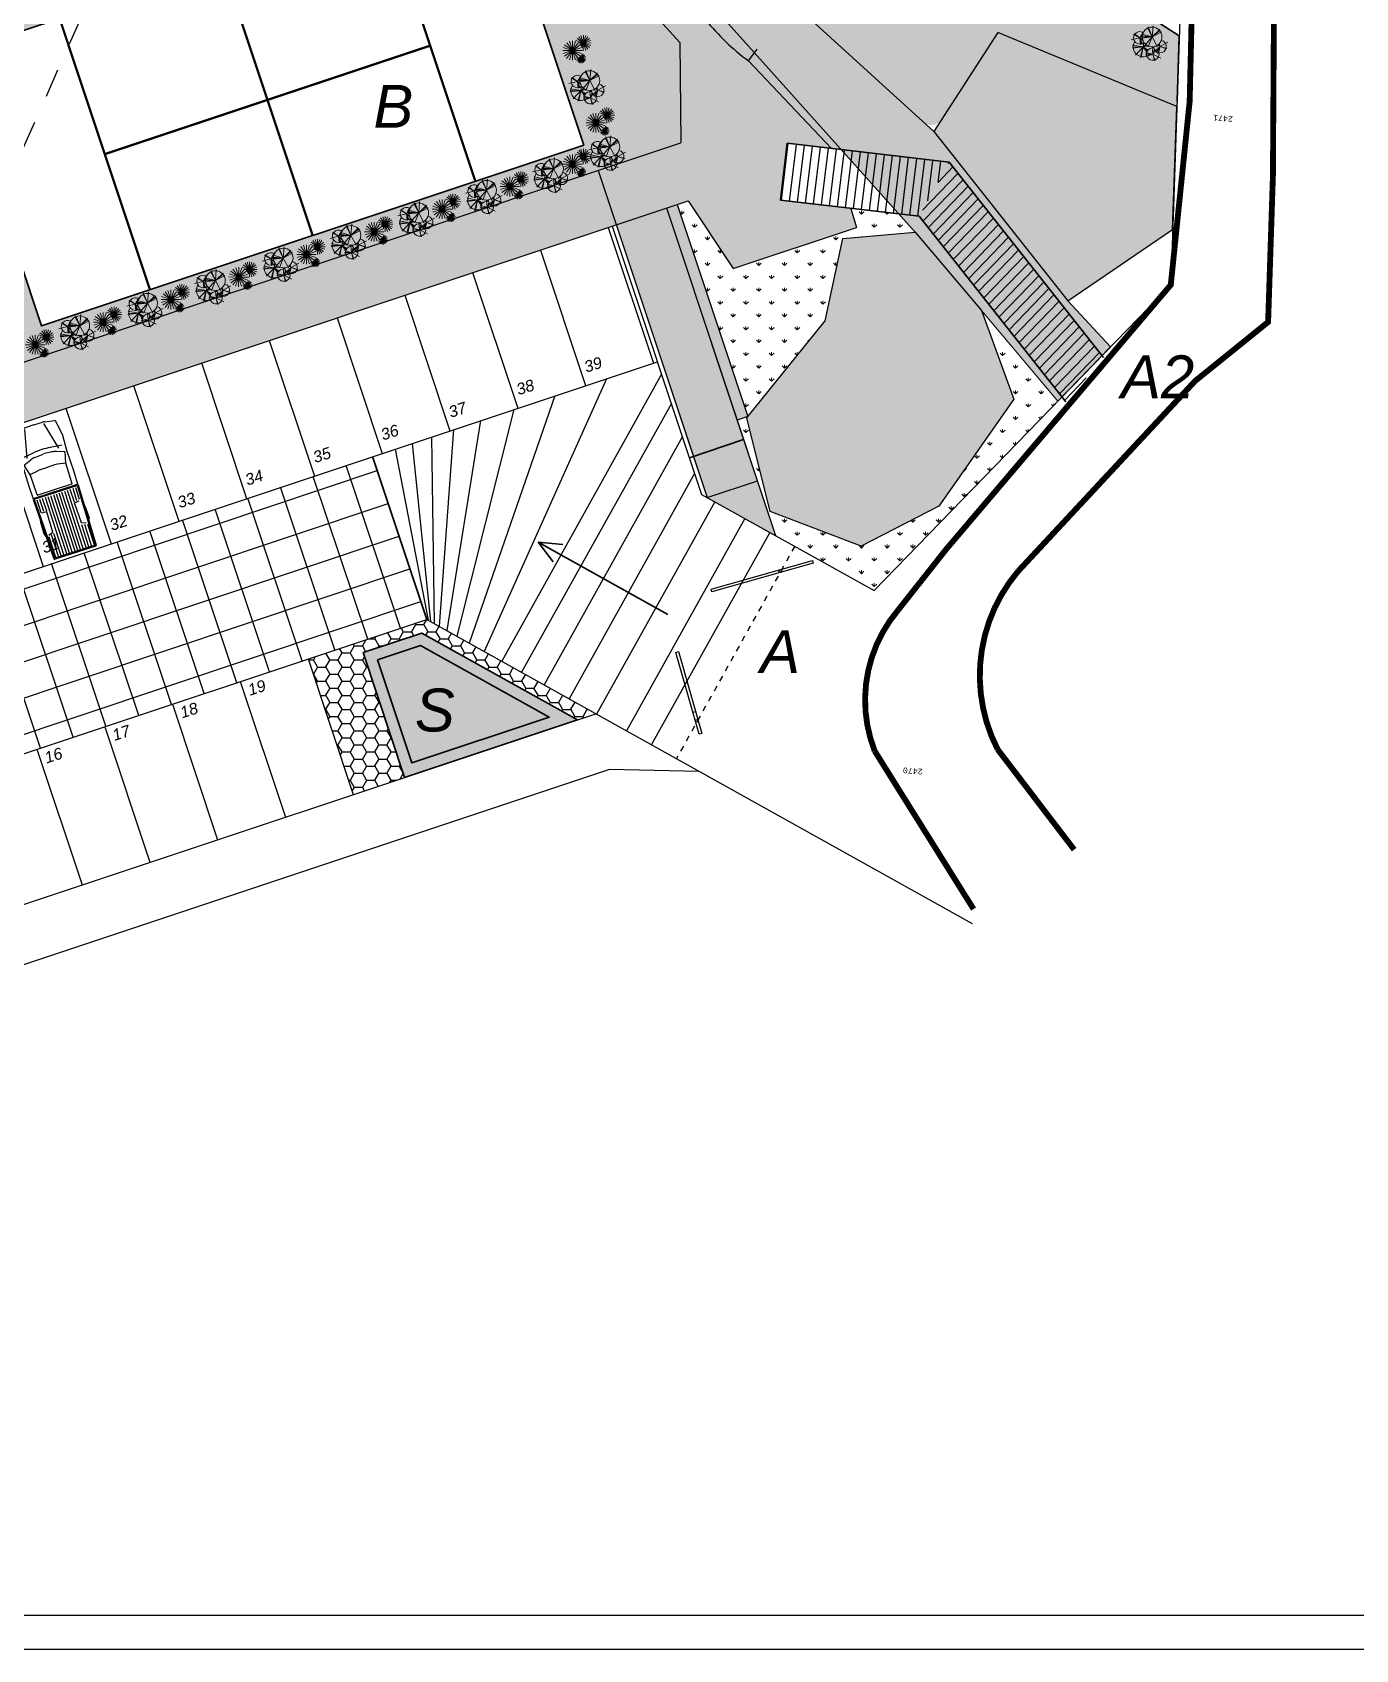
# Model space of a CAD drawing. Header units: millimetres. Extents: x 525387 to 527545, y 2235066 to 2235448.
# Drawn here: x 525605.1 to 525651.4, y 2235066.5 to 2235123.1 of the extents above; entities that cross this region are included whole.
import ezdxf
from ezdxf.enums import TextEntityAlignment as Align

# ---------------------------------------------------------------- set-up
doc = ezdxf.new("R2010")
doc.units = ezdxf.units.MM
doc.set_wipeout_variables(frame=1)
doc.linetypes.add('JIS_02_1.0', pattern=[2, 1, -1])
for name, color, linetype in [('auxiliar', 6, 'Continuous'), ('COTAS', 2, 'Continuous'), ('EJES', 1, 'Continuous'), ('muebles', 2, 'Continuous'), ('pie de plano', 7, 'Continuous'), ('PISOS', 7, 'Continuous'), ('ventanas', 3, 'Continuous')]:
    doc.layers.add(name, color=color, linetype=linetype)
doc.layers.add('jardin', color=72, linetype='Continuous', lineweight=5)
doc.layers.add('muro', color=5, linetype='Continuous', lineweight=35)
doc.styles.add('ARIAL', font='ariali.ttf')
doc.styles.add('MONOTXT4', font='monotxt4.shx')
pattern_1 = [(90, (-1981.939, -359.22754), (-0.449012806, 0.449012806), [0.1190625, -0.778963112]), (45, (-1981.939, -359.22754), (-0.44901280605, 0.44901280605), [0.1190625, -0.5159375]), (135, (-1981.939, -359.22754), (-0.44901280605, -0.44901280605), [0.1190625, -0.5159375])]
pattern_2 = [(0, (-1981.939, -359.22754), (0.428625, 0.24746675805), [0.28575, -0.5715]), (120, (-1981.939, -359.22754), (-0.428624999063, 0.247466759672), [0.28575, -0.5715]), (60, (-1981.939, -359.22754), (9.37e-10, 0.494933517722), [-0.5715, 0.28575])]
pattern_3 = [(90, (0, -148.07523), (-0.449012806, 0.449012806), [0.1190625, -0.778963112]), (45, (0, -148.07523), (-0.44901280605, 0.44901280605), [0.1190625, -0.5159375]), (135, (0, -148.07523), (-0.44901280605, -0.44901280605), [0.1190625, -0.5159375])]

# ---------------------------------------------------------------- blocks, each defined once
blk = doc.blocks.new('Arbo-p12')
at = {"color": 0, "linetype": 'ByBlock', "lineweight": 0}
for p, q in [((-0.099, 0.183), (-0.136, 0.494)), ((-0.099, 0.183), (-0.107, 0.489)), ((-0.099, 0.183), (-0.046, 0.487)), ((0.165, 0.278), (0.101, 0.528)), ((-0.099, 0.183), (-0.404, 0.271)), ((-0.099, 0.183), (-0.398, 0.239)), ((-0.307, -0.102), (-0.381, 0.085)), ((-0.307, -0.102), (-0.373, 0.116)), ((-0.099, 0.183), (-0.34, 0.405)), ((-0.307, -0.102), (-0.31, 0.107)), ((-0.307, -0.102), (-0.258, 0.101)), ((-0.099, 0.183), (-0.249, 0.072)), ((-0.099, 0.183), (-0.218, 0.058)), ((-0.099, 0.183), (-0.203, 0.049)), ((-0.099, 0.183), (-0.19, 0.039)), ((0.191, -0.081), (-0.1, 0.03)), ((-0.099, 0.183), (0.034, 0.159)), ((-0.099, 0.183), (-0.072, 0.032)), ((-0.099, 0.183), (-0.042, 0.086)), ((0.191, -0.081), (-0.066, 0.146)), ((0.165, 0.278), (-0.029, 0.259)), ((0.165, 0.278), (-0.023, 0.235)), ((0.165, 0.278), (-0.016, 0.202)), ((0.165, 0.278), (0.075, 0.181)), ((0.191, -0.081), (0.158, 0.226)), ((0.165, 0.278), (0.273, 0.459)), ((0.165, 0.278), (0.277, 0.438)), ((0.165, 0.278), (0.203, 0.206)), ((0.165, 0.278), (0.233, 0.203)), ((0.165, 0.278), (0.357, 0.157)), ((0.165, 0.278), (0.344, 0.185)), ((0.191, -0.081), (0.189, 0.218)), ((0.191, -0.081), (0.272, 0.215)), ((0.191, -0.081), (0.219, 0.213)), ((0.191, -0.081), (0.46, 0.06)), ((0.191, -0.081), (0.485, 0.038)), ((-0.307, -0.102), (-0.507, -0.167)), ((-0.307, -0.102), (-0.497, -0.149)), ((-0.307, -0.102), (-0.423, -0.333)), ((-0.307, -0.102), (-0.112, -0.081)), ((-0.307, -0.102), (-0.168, -0.147)), ((-0.307, -0.102), (-0.193, -0.162)), ((-0.307, -0.102), (-0.207, -0.173)), ((-0.087, -0.312), (-0.304, -0.244)), ((-0.087, -0.312), (-0.284, -0.268)), ((-0.087, -0.312), (-0.262, -0.198)), ((-0.087, -0.312), (-0.228, -0.157)), ((-0.087, -0.312), (-0.154, -0.495)), ((-0.087, -0.312), (-0.145, -0.514)), ((0.191, -0.081), (-0.105, -0.242)), ((-0.087, -0.312), (-0.049, -0.239)), ((-0.087, -0.312), (-0.029, -0.266)), ((-0.087, -0.312), (-0.02, -0.276)), ((-0.087, -0.312), (-0.013, -0.284)), ((-0.087, -0.312), (0.039, -0.536)), ((0.191, -0.081), (0.338, -0.353)), ((0.191, -0.081), (0.388, -0.317)), ((0.191, -0.081), (0.413, -0.303)), ((0.191, -0.081), (0.518, -0.106))]:
    blk.add_line(p, q, dxfattribs=at)
blk.add_circle((0.191, -0.081), 0.287, dxfattribs=at)
for centre, radius, start, end in [((-0.307, -0.102), 0.183, 350.2838, 282.3951), ((-0.099, 0.183), 0.287, 57.4904, 202.572), ((0.165, 0.278), 0.183, 326.1895, 222.0248), ((-0.087, -0.312), 0.183, 91.4437, 347.7435), ((-0.099, 0.183), 0.287, 265.0692, 270.8898)]:
    blk.add_arc(centre, radius, start, end, dxfattribs=at)
blk = doc.blocks.new('Arbo-p11')
at = {"color": 0, "linetype": 'ByBlock', "lineweight": 0}
for p, q in [((-0.284, -0.107), (-0.346, 0.025)), ((-0.036, 0.166), (-0.342, 0.166)), ((-0.037, 0.165), (-0.327, 0.259)), ((-0.037, 0.167), (-0.327, 0.072)), ((-0.284, -0.108), (-0.302, 0.037)), ((-0.037, 0.164), (-0.284, 0.344)), ((-0.037, 0.168), (-0.284, -0.012)), ((-0.038, 0.163), (-0.217, 0.41)), ((-0.038, 0.168), (-0.217, -0.079)), ((-0.038, 0.163), (-0.133, 0.453)), ((-0.038, 0.169), (-0.133, -0.122)), ((-0.043, 0.166), (0.263, 0.166)), ((-0.042, 0.164), (0.205, 0.344)), ((-0.042, 0.165), (0.248, 0.259)), ((-0.042, 0.168), (0.205, -0.012)), ((-0.042, 0.167), (0.248, 0.072)), ((-0.041, 0.163), (0.138, 0.41)), ((-0.041, 0.168), (0.138, -0.079)), ((-0.04, 0.163), (0.054, 0.453)), ((-0.04, 0.169), (0.054, -0.122)), ((-0.039, 0.163), (-0.039, 0.468)), ((-0.039, 0.169), (-0.039, -0.136)), ((0.195, -0.175), (0.338, 0.022)), ((0.196, -0.175), (0.271, 0.056)), ((-0.283, -0.106), (-0.428, -0.124)), ((-0.283, -0.106), (-0.426, -0.079)), ((-0.283, -0.105), (-0.415, -0.167)), ((-0.283, -0.107), (-0.411, -0.036)), ((-0.283, -0.105), (-0.39, -0.205)), ((-0.283, -0.107), (-0.383, -0.001)), ((-0.284, -0.105), (-0.354, -0.233)), ((-0.284, -0.105), (-0.312, -0.248)), ((-0.286, -0.107), (-0.221, -0.077)), ((-0.286, -0.106), (-0.197, -0.095)), ((-0.286, -0.105), (-0.158, -0.176)), ((-0.286, -0.106), (-0.142, -0.133)), ((-0.285, -0.108), (-0.267, -0.015)), ((-0.285, -0.107), (-0.25, -0.044)), ((-0.285, -0.107), (-0.237, -0.061)), ((-0.285, -0.105), (-0.223, -0.237)), ((-0.285, -0.105), (-0.185, -0.212)), ((-0.284, -0.105), (-0.266, -0.25)), ((0.199, -0.173), (-0.044, -0.173)), ((0.199, -0.172), (-0.032, -0.247)), ((0.199, -0.172), (0.002, -0.315)), ((0.199, -0.174), (0.049, -0.125)), ((0.198, -0.171), (0.055, -0.368)), ((0.199, -0.175), (0.101, -0.104)), ((0.198, -0.171), (0.122, -0.402)), ((0.198, -0.175), (0.133, -0.085)), ((0.198, -0.175), (0.161, -0.063)), ((0.194, -0.174), (0.426, -0.099)), ((0.194, -0.172), (0.426, -0.247)), ((0.194, -0.173), (0.437, -0.173)), ((0.195, -0.175), (0.391, -0.032)), ((0.195, -0.171), (0.338, -0.368)), ((0.195, -0.172), (0.391, -0.315)), ((0.196, -0.171), (0.271, -0.402)), ((0.197, -0.176), (0.197, -0.026)), ((0.197, -0.171), (0.197, -0.414))]:
    blk.add_line(p, q, dxfattribs=at)
blk = doc.blocks.new('Chtr02pl')
at = {"color": 0, "linetype": 'ByBlock'}
for p, q in [((0.089, 0.43), (0.148, 0.772)), ((1.118, 0.612), (0.13, 0.379)), ((0.17, 0.793), (0.724, 0.879)), ((0.724, 0.879), (1.268, 0.843)), ((1.051, 0.744), (0.999, 0.336)), ((1.311, 0.781), (1.206, 0.506)), ((1.268, 0.843), (2.059, 0.851)), ((1.69, 0.683), (1.311, 0.781)), ((1.687, 0.685), (1.638, 0.393)), ((2.451, 0.673), (1.687, 0.685)), ((2.059, 0.851), (2.515, 0.842)), ((2.453, 0.648), (2.453, -0.592)), ((2.515, -0.773), (2.515, 0.842)), ((2.541, 0.854), (4.746, 0.808)), ((2.553, -0.76), (2.553, 0.816)), ((2.553, 0.816), (4.733, 0.77)), ((2.602, 0.739), (3.034, 0.739)), ((2.602, 0.638), (3.051, 0.638)), ((3.105, 0.538), (3.087, 0.723)), ((3.286, 0.838), (3.406, 0.859)), ((3.417, 0.86), (3.759, 0.865)), ((3.918, 0.825), (3.78, 0.862)), ((3.906, 0.716), (3.85, 0.558)), ((3.925, 0.638), (4.706, 0.638)), ((3.951, 0.739), (4.706, 0.739)), ((4.733, 0.77), (4.733, -0.714)), ((4.771, 0.783), (4.771, -0.714)), ((0.067, 0.028), (0.08, 0.349)), ((0.067, 0.028), (0.08, -0.293)), ((1.168, 0.339), (1.143, 0.035)), ((1.168, -0.283), (1.143, 0.021)), ((1.629, 0.288), (1.63, 0.013)), ((1.629, -0.232), (1.63, 0.044)), ((2.602, 0.536), (3.068, 0.536)), ((2.602, 0.434), (4.706, 0.434)), ((2.602, 0.333), (4.706, 0.333)), ((2.602, 0.231), (4.706, 0.231)), ((2.602, 0.13), (4.706, 0.13)), ((2.602, 0.028), (4.706, 0.028)), ((3.85, 0.558), (3.105, 0.538)), ((3.9, 0.536), (4.706, 0.536)), ((0.089, -0.374), (0.148, -0.716)), ((1.118, -0.556), (0.13, -0.322)), ((1.051, -0.688), (0.999, -0.28)), ((1.311, -0.725), (1.206, -0.45)), ((1.687, -0.629), (1.638, -0.337)), ((2.602, -0.074), (4.706, -0.074)), ((2.602, -0.175), (4.706, -0.175)), ((2.602, -0.277), (4.706, -0.277)), ((2.602, -0.378), (4.706, -0.378)), ((2.602, -0.48), (3.068, -0.48)), ((3.105, -0.482), (3.087, -0.667)), ((3.85, -0.502), (3.105, -0.482)), ((3.906, -0.66), (3.85, -0.502)), ((3.883, -0.48), (4.706, -0.48)), ((0.17, -0.737), (0.724, -0.822)), ((0.724, -0.822), (1.268, -0.786)), ((1.268, -0.786), (2.059, -0.795)), ((1.69, -0.627), (1.311, -0.725)), ((2.428, -0.617), (1.687, -0.629)), ((2.059, -0.795), (2.523, -0.785)), ((2.541, -0.798), (4.746, -0.752)), ((2.553, -0.76), (4.733, -0.714)), ((2.602, -0.582), (3.051, -0.582)), ((2.602, -0.683), (3.06, -0.683)), ((3.286, -0.782), (3.406, -0.802)), ((3.417, -0.804), (3.759, -0.809)), ((3.918, -0.769), (3.78, -0.806)), ((3.908, -0.582), (4.706, -0.582)), ((3.951, -0.683), (4.706, -0.683))]:
    blk.add_line(p, q, dxfattribs=at)
for centre, radius, start, end in [((0.173, 0.768), 0.0254, 98.8162, 170.103), ((2.427, 0.648), 0.0254, 359.9392, 89.0846), ((2.54, 0.829), 0.0254, 88.8038, 180), ((3.418, 0.783), 0.0762, 90.8398, 99.5481), ((3.761, 0.788), 0.0762, 75.0266, 90.8398), ((4.746, 0.783), 0.0254, 360, 88.8038), ((0.689, 0.325), 0.61, 170.103, 177.7232), ((3.418, 0.028), 2.438, 172.7371, 187.2629), ((1.775, 0.289), 0.61, 159.1096, 175.2601), ((2.239, 0.291), 0.61, 170.3377, 180.2366), ((0.689, -0.269), 0.61, 182.2768, 189.897), ((1.775, -0.232), 0.61, 184.7399, 200.8904), ((2.239, -0.235), 0.61, 179.7634, 189.6623), ((0.173, -0.711), 0.0254, 189.897, 261.1838), ((2.427, -0.592), 0.0254, 270.9154, 0.0608), ((2.54, -0.773), 0.0254, 180, 271.1962), ((3.418, -0.727), 0.0762, 260.4519, 269.1602), ((3.761, -0.732), 0.0762, 269.1602, 284.9734), ((4.746, -0.726), 0.0254, 271.1962, 0)]:
    blk.add_arc(centre, radius, start, end, dxfattribs=at)

msp = doc.modelspace()

# ---------------------------------------------------------------- hatches: boundary and pattern name
h = msp.add_hatch(color=21)
h.dxf.hatch_style = 1
h.paths.add_polyline_path([(525623.226, 2235099.109), (525618.723, 2235101.614), (525617.214, 2235101.111), (525618.416, 2235097.506)])
at = {"layer": 'auxiliar'}
h = msp.add_hatch(color=8, dxfattribs=at)
h.dxf.hatch_style = 1
h.set_gradient(color1=(0, 127, 255), color2=(0, 255, 255), name='INVCURVED')
h.paths.add_polyline_path([(525608.369, 2235147.611), (525615.916, 2235140.57), (525619.493, 2235137.025), (525626.082, 2235130.071), (525630.611, 2235125.117), (525636.68, 2235119.595), (525641.364, 2235113.667), (525642.862, 2235112.057), (525641.021, 2235110.16), (525638.35, 2235113.331), (525636.024, 2235116.073), (525629.086, 2235123.82), (525624.618, 2235128.708), (525618.063, 2235135.627), (525614.529, 2235139.129), (525607.236, 2235145.932)])
h = msp.add_hatch(dxfattribs=at)
h.set_pattern_fill('LINE', color=256, scale=0.089, angle=83)
h.set_pattern_definition([(83, (0.14908, -147.95744), (-0.2804687288, 0.034437229713), [])])
h.paths.add_polyline_path([(525631.548, 2235119.181), (525631.315, 2235117.195), (525636.163, 2235116.627), (525637.219, 2235118.517)])
h = msp.add_hatch(dxfattribs=at)
h.set_pattern_fill('LINE', color=256, scale=0.089, angle=406)
h.set_pattern_definition([(46, (2225754.32325, 691622.66096), (-0.20326744408, 0.196293089032), [])])
h.paths.add_polyline_path([(525637.219, 2235118.517), (525636.163, 2235116.627), (525641.293, 2235110.134), (525642.614, 2235111.689)])
at = {"layer": 'jardin'}
h = msp.add_hatch(dxfattribs=at)
h.set_pattern_fill('GRASS', color=72, scale=0.025)
h.set_pattern_definition([(90, (194.1935, -170.2468), (-0.449012806, 0.449012806), [0.1190625, -0.778963112]), (45, (194.1935, -170.2468), (-0.44901280605, 0.44901280605), [0.1190625, -0.5159375]), (135, (194.1935, -170.2468), (-0.44901280605, -0.44901280605), [0.1190625, -0.5159375])])
edge = h.paths.add_edge_path()
edge.add_line((525533.572, 2235116.835), (525533.9, 2235117.647))
edge.add_line((525533.9, 2235117.647), (525531.906, 2235118.452))
edge.add_line((525531.906, 2235118.452), (525534.154, 2235124.015))
edge.add_line((525534.154, 2235124.015), (525536.194, 2235123.191))
edge.add_line((525536.194, 2235123.191), (525536.563, 2235124.105))
edge.add_line((525536.563, 2235124.105), (525545.166, 2235120.747))
edge.add_line((525545.166, 2235120.747), (525547.35, 2235126.748))
edge.add_line((525547.35, 2235126.748), (525544.731, 2235124.94))
edge.add_line((525544.731, 2235124.94), (525543.278, 2235124.564))
edge.add_line((525543.278, 2235124.564), (525541.149, 2235125.015))
edge.add_line((525541.149, 2235125.015), (525539.94, 2235125.668))
edge.add_line((525539.94, 2235125.668), (525538.211, 2235127.925))
edge.add_line((525538.211, 2235127.925), (525537.374, 2235129.48))
edge.add_line((525537.374, 2235129.48), (525537.829, 2235130.967))
edge.add_line((525537.829, 2235130.967), (525538.562, 2235132.88))
edge.add_line((525538.562, 2235132.88), (525539.683, 2235133.683))
edge.add_line((525539.683, 2235133.683), (525542.158, 2235133.453))
edge.add_line((525542.158, 2235133.453), (525543.063, 2235133.323))
edge.add_line((525543.063, 2235133.323), (525544.238, 2235133.47))
edge.add_line((525544.238, 2235133.47), (525545.239, 2235132.863))
edge.add_line((525545.239, 2235132.863), (525545.4, 2235132.515))
edge.add_line((525545.4, 2235132.515), (525546.351, 2235132.293))
edge.add_line((525546.351, 2235132.293), (525547.6, 2235131.642))
edge.add_line((525547.6, 2235131.642), (525548.504, 2235129.921))
edge.add_line((525548.504, 2235129.921), (525549.449, 2235132.519))
edge.add_line((525549.449, 2235132.519), (525547.034, 2235134.148))
edge.add_arc((525553.401, 2235142.034), 10.135, 170.2845, 231.0837, ccw=False)
edge.add_line((525543.411, 2235143.745), (525550.021, 2235160.17))
edge.add_arc((525555.83, 2235157.681), 6.32, 80.3819, 156.8009, ccw=False)
edge.add_line((525556.886, 2235163.912), (525568.066, 2235162.234))
edge.add_line((525568.066, 2235162.234), (525571.101, 2235160.371))
edge.add_line((525571.101, 2235160.371), (525574.61, 2235161.208))
edge.add_line((525574.61, 2235161.208), (525591.977, 2235158.205))
edge.add_line((525591.977, 2235158.205), (525597.576, 2235155.769))
edge.add_line((525597.576, 2235155.769), (525606.918, 2235148.962))
edge.add_line((525606.918, 2235148.962), (525607.48, 2235148.438))
edge.add_line((525607.48, 2235148.438), (525607.731, 2235148.81))
edge.add_line((525607.731, 2235148.81), (525605.017, 2235151.256))
edge.add_line((525605.017, 2235151.256), (525606.157, 2235160.241))
edge.add_line((525606.157, 2235160.241), (525587.956, 2235162.551))
edge.add_line((525587.956, 2235162.551), (525576.383, 2235164.02))
edge.add_line((525576.383, 2235164.02), (525549.933, 2235167.989))
edge.add_line((525549.933, 2235167.989), (525525.945, 2235108.378))
edge.add_line((525525.945, 2235108.378), (525533.227, 2235106.904))
edge.add_arc((525533.827, 2235117.432), 10.545, 266.7354, 327.7677)
edge.add_arc((525538.862, 2235116.27), 5.917, 311.0411, 382.0561)
edge.add_line((525544.346, 2235118.492), (525544.756, 2235119.619))
edge.add_line((525544.756, 2235119.619), (525540.306, 2235121.356))
edge.add_line((525540.306, 2235121.356), (525538.118, 2235115.942))
edge.add_line((525538.118, 2235115.942), (525535.221, 2235117.113))
edge.add_line((525535.221, 2235117.113), (525534.921, 2235116.371))
edge.add_line((525534.921, 2235116.371), (525534.185, 2235116.058))
edge.add_arc((525532.324, 2235115.206), 2.047, -100.1078, 24.6049, ccw=False)
edge.add_line((525531.965, 2235113.191), (525531.564, 2235112.198))
edge.add_arc((525530.709, 2235111.218), 1.3, -272.9179, 48.9179, ccw=False)
edge.add_line((525530.775, 2235112.516), (525531.177, 2235113.51))
edge.add_arc((525532.322, 2235115.21), 2.05, 52.4373, 236.0348, ccw=False)
h.paths.add_polyline_path([(525537.138, 2235126.862), (525536.482, 2235125.239), (525534.906, 2235125.876), (525535.561, 2235127.498)], flags=16)
h = msp.add_hatch(dxfattribs=at)
h.set_pattern_fill('GRASS', color=72, scale=0.025)
h.set_pattern_definition(pattern_1)
edge = h.paths.add_edge_path()
edge.add_line((525636.946, 2235120.006), (525638.923, 2235123.06))
edge.add_line((525638.923, 2235123.06), (525645.181, 2235120.463))
edge.add_line((525645.181, 2235120.463), (525645.266, 2235122.936))
edge.add_line((525645.266, 2235122.936), (525614.337, 2235142.859))
edge.add_line((525614.337, 2235142.859), (525609.007, 2235147.663))
edge.add_line((525609.007, 2235147.663), (525608.739, 2235147.266))
edge.add_line((525608.739, 2235147.266), (525615.916, 2235140.57))
edge.add_line((525615.916, 2235140.57), (525619.493, 2235137.025))
edge.add_line((525619.493, 2235137.025), (525626.082, 2235130.071))
edge.add_line((525626.082, 2235130.071), (525630.611, 2235125.117))
edge.add_line((525630.611, 2235125.117), (525636.27, 2235119.968))
edge.add_arc((525636.595, 2235120.224), 0.413, 218.2515, 328.2196)
h = msp.add_hatch(dxfattribs=at)
h.set_pattern_fill('GRASS', color=72, scale=0.025)
h.set_pattern_definition(pattern_3)
edge = h.paths.add_edge_path()
edge.add_line((525618.063, 2235135.627), (525614.529, 2235139.129))
edge.add_line((525614.529, 2235139.129), (525607.236, 2235145.932))
edge.add_line((525607.236, 2235145.932), (525606.953, 2235145.513))
edge.add_line((525606.953, 2235145.513), (525614.183, 2235138.768))
edge.add_line((525614.183, 2235138.768), (525617.705, 2235135.277))
edge.add_line((525617.705, 2235135.277), (525622.608, 2235130.103))
edge.add_line((525622.608, 2235130.103), (525624.252, 2235128.368))
edge.add_line((525624.252, 2235128.368), (525628.706, 2235123.494))
edge.add_arc((525634.919, 2235128.484), 7.968, 218.7717, 233.656)
edge.add_line((525630.196, 2235122.066), (525633.102, 2235118.999))
edge.add_line((525633.102, 2235118.999), (525633.275, 2235118.979))
edge.add_line((525633.275, 2235118.979), (525633.439, 2235118.96))
edge.add_line((525633.439, 2235118.96), (525629.086, 2235123.82))
edge.add_line((525629.086, 2235123.82), (525624.618, 2235128.708))
edge.add_line((525624.618, 2235128.708), (525618.063, 2235135.627))
h = msp.add_hatch(dxfattribs=at)
h.set_pattern_fill('GRASS', color=72, scale=0.025)
h.set_pattern_definition(pattern_1)
h.paths.add_polyline_path([(525627.796, 2235122.712), (525620.182, 2235130.918), (525613.354, 2235128.643), (525614.157, 2235126.233), (525621.273, 2235128.604), (525624.434, 2235119.117), (525605.46, 2235112.795), (525602.298, 2235122.282), (525609.414, 2235124.653), (525608.546, 2235127.255), (525600.46, 2235130.854), (525599.908, 2235129.616), (525603.714, 2235127.922), (525599.931, 2235119.426), (525596.989, 2235120.735), (525596.446, 2235119.515), (525600.672, 2235117.633), (525602.918, 2235110.894), (525627.831, 2235119.195)])
h = msp.add_hatch(dxfattribs=at)
h.set_pattern_fill('GRASS', color=72, scale=0.025)
h.set_pattern_definition(pattern_3)
h.paths.add_polyline_path([(525641.021, 2235110.16), (525638.35, 2235113.331), (525639.475, 2235110.237), (525636.855, 2235106.489), (525634.142, 2235105.085), (525630.95, 2235106.304), (525630.135, 2235109.574), (525632.883, 2235112.971), (525633.497, 2235115.851), (525636.024, 2235116.073), (525635.454, 2235116.71), (525633.777, 2235116.906), (525633.972, 2235116.235), (525629.663, 2235114.799), (525628.085, 2235117.172), (525627.705, 2235117.045), (525630.177, 2235109.626), (525629.798, 2235109.5), (525631.144, 2235105.458), (525634.593, 2235103.535)])
at = {"layer": 'muro'}
h = msp.add_hatch(color=9, dxfattribs=at)
h.dxf.hatch_style = 1
h.paths.add_polyline_path([(525641.364, 2235113.667), (525645.035, 2235116.165), (525645.181, 2235120.463), (525641.878, 2235121.834), (525638.923, 2235123.06), (525636.68, 2235119.595)])
at = {"layer": 'muro', "linetype": 'Continuous', "lineweight": -3}
h = msp.add_hatch(dxfattribs=at)
h.set_pattern_fill('GRAVEL', color=41, scale=0.02, angle=198.43)
h.set_pattern_definition([(66.4427875, (-0.1864, -148.672813), (2.4101412046364, 5.62232152884504), [0.068344288, -6.76609672791]), (23.399741, (-0.159083, -148.610164), (-5.62273777716223, -2.40916995856862), [0.117280944, -11.6108097787]), (330.9404471, (-0.051448, -148.563587), (-6.58607275509955, 3.69537408993075), [0.082696304, -8.18694455882]), (105.703689, (0.09636, -148.380466), (2.7300965816161, -9.79950185749483), [0.106800904, -10.57328748515]), (131.26365418, (0.067453, -148.27765), (4.33694988777559, -4.9803294741332), [0.10472674, -10.36796154907]), (195.703689, (-0.001617, -148.19893), (9.79950185749483, 2.7300965816161), [0.106800904, -10.57328748515]), (236.12424047, (-0.104432, -148.227837), (4.65926406992487, 6.90727691110623), [0.141238732, -13.98262306285]), (270.68532837, (-0.183157, -148.3451), (0.1596308052076, -11.72700430655787), [0.133343904, -13.20105132038]), (319.85956562, (-0.181562, -148.478434), (5.94338693341006, -4.98046822696132), [0.1071626, -10.60910913974]), (13.6663583, (-0.09964, -148.54752), (-5.46199695702696, -1.28467787457596), [0.122342656, -5.99478739]), (60.8274378, (0.019239, -148.518613), (4.01671700256028, 7.22861982133126), [0.158215584, -15.66335450244]), (337.24407483, (-0.38237, -148.53464), (4.3372273938688, -1.7674553838408), [0.054000908, -5.34611316487]), (9.8992344, (-0.332574, -148.55553), (-6.5864890130716, -1.12393704480964), [0.102736396, -10.17092779941]), (63.43, (-0.23137, -148.53787), (-0.16060207858, 0.48194498893), [0.071841868, -0.64657862169]), (41.62859051, (-0.17836, -148.58446), (-2.0885207876222, -1.7669003706094), [0.038688264, -3.83012447378]), (130.23140949, (-0.14944, -148.55876), (0.9637512247572, -1.2852328881487), [0.054713124, -2.680950598]), (229.39375653, (-0.18478, -148.51699), (-1.1246308096902, -1.445696213558), [0.088863932, -2.87325963058]), (359.99505118, (-0.24262, -148.58445), (-1.12449205645, 0.160740831715), [0.064257428, -1.54217962337]), (214.819540334, (0.130088, -148.46561), (-4.33764365357914, -3.05185575258155), [0.0900176, -8.91176533451]), (268.77617594, (0.056187, -148.51701), (0.1611570915576, 5.9438031925577), [0.075519788, -7.47644313564]), (131.62859051, (-0.210496, -148.68084), (1.7669003706107, -2.0885207876237), [0.07737602, -3.79143671778]), (182.04045967, (-0.261897, -148.623007), (5.3012561250399, 0.16018581936323), [0.0900176, -8.91176533451]), (177.87395478, (0.030514, -148.166804), (2.730929101815, -0.1608795849696), [0.08680704, -4.25354686262]), (133.2051406, (-0.056233, -148.163583), (4.176347811457, -4.4983844830934), [0.072734424, -7.20071867614]), (265.23140949, (-0.37592, -148.200504), (-0.160879584798, -2.7309291018251), [0.07737602, -3.79143671778]), (215.78402464, (-0.38235, -148.277612), (5.6228765415355, 4.01560697761217), [0.085156548, -8.43047519604]), (267.87395478, (-0.139764, -148.12181), (0.1608795849886, 2.7309291018139), [0.04340352, -4.29695038262]), (299.739932474, (-0.347, -148.19087), (1.1243533032464, -1.7671778771474), [0.02590292, -2.5643989929]), (4.393756532, (-0.33415, -148.21336), (-1.606437045373, 0.0001387531954), [0.10472674, -1.98981091781]), (24.43900596, (-0.229732, -148.205336), (-4.6588478106269, -2.08796577496217), [0.0970534, -9.60827297267]), (142.12006753, (-0.19923, -148.47361), (0.803149146145, -0.803287899229), [0.073264776, -1.75835527194]), (191.58722659, (-0.25706, -148.428628), (-8.51426896890071, -1.76634535842048), [0.127911352, -12.66320181301]), (259.3753959, (-0.382365, -148.45432), (0.8035654057384, 4.0160232368228), [0.052301648, -5.17787846362]), (288.43, (-0.392, -148.50573), (0.64254706751, -0.32134291035), [0.03048, -0.47752]), (318.68643716, (-0.215275, -148.216582), (-3.051994505586, 2.73120660841913), [0.070573392, -6.98678815464]), (246.4427875, (-0.162266, -148.263173), (-2.410141204656, -5.6223215288365), [0.136688576, -6.69775243991]), (198.43, (-0.2169, -148.38847), (-0.32134291035, -0.64254706751), [0.13208, -0.37592]), (163.7348465, (-0.342202, -148.430227), (-5.94366444032255, 1.76759413351726), [0.080321912, -7.95186334483]), (92.4846041, (-0.41931, -148.40773), (-0.1604633254198, 2.088382034302), [0.073965816, -3.62433000775]), (46.07597536, (-0.422515, -148.333834), (7.55093400446147, 7.87088938178322), [0.12042902, -11.92249288459]), (13.85607874, (-0.338973, -148.247094), (6.4258869346882, 1.60588203259152), [0.127405892, -12.61316929125])])
h.paths.add_polyline_path([(525629.798, 2235109.5), (525630.177, 2235109.626), (525627.705, 2235117.045), (525627.326, 2235116.919)])
at = {"layer": 'muro'}
h = msp.add_hatch(color=9, dxfattribs=at)
h.dxf.hatch_style = 1
h.paths.add_polyline_path([(525633.497, 2235115.851), (525636.024, 2235116.073), (525638.35, 2235113.331), (525639.475, 2235110.237), (525636.855, 2235106.489), (525634.142, 2235105.085), (525630.95, 2235106.304), (525630.135, 2235109.574), (525632.883, 2235112.971)])
at = {"layer": 'muro', "linetype": 'Continuous', "lineweight": -3}
h = msp.add_hatch(dxfattribs=at)
h.set_pattern_fill('GRAVEL', color=41, scale=0.02, angle=198.43)
h.set_pattern_definition([(66.4427875, (-0.57202, -105.140858), (2.4101412046364, 5.62232152884504), [0.068344288, -6.76609672791]), (23.399741, (-0.544707, -105.07821), (-5.62273777716223, -2.40916995856862), [0.117280944, -11.6108097787]), (330.9404471, (-0.43707, -105.031632), (-6.58607275509955, 3.69537408993075), [0.082696304, -8.18694455882]), (105.703689, (-0.289263, -104.84851), (2.7300965816161, -9.79950185749483), [0.106800904, -10.57328748515]), (131.26365418, (-0.31817, -104.745696), (4.33694988777559, -4.9803294741332), [0.10472674, -10.36796154907]), (195.703689, (-0.38724, -104.666975), (9.79950185749483, 2.7300965816161), [0.106800904, -10.57328748515]), (236.12424047, (-0.490055, -104.695882), (4.65926406992487, 6.90727691110623), [0.141238732, -13.98262306285]), (270.68532837, (-0.56878, -104.813145), (0.1596308052076, -11.72700430655787), [0.133343904, -13.20105132038]), (319.85956562, (-0.567186, -104.94648), (5.94338693341006, -4.98046822696132), [0.1071626, -10.60910913974]), (13.6663583, (-0.485263, -105.015563), (-5.46199695702696, -1.28467787457596), [0.122342656, -5.99478739]), (60.8274378, (-0.366384, -104.986658), (4.01671700256028, 7.22861982133126), [0.158215584, -15.66335450244]), (337.24407483, (-0.767995, -105.002687), (4.3372273938688, -1.7674553838408), [0.054000908, -5.34611316487]), (9.8992344, (-0.718197, -105.023575), (-6.5864890130716, -1.12393704480964), [0.102736396, -10.17092779941]), (63.43, (-0.617, -105.0059), (-0.16060207858, 0.48194498893), [0.071841868, -0.64657862169]), (41.62859051, (-0.56398, -105.052505), (-2.0885207876222, -1.7669003706094), [0.038688264, -3.83012447378]), (130.23140949, (-0.53506, -105.0268), (0.9637512247572, -1.2852328881487), [0.054713124, -2.680950598]), (229.39375653, (-0.5704, -104.98503), (-1.1246308096902, -1.445696213558), [0.088863932, -2.87325963058]), (359.99505118, (-0.62824, -105.0525), (-1.12449205645, 0.160740831715), [0.064257428, -1.54217962337]), (214.819540334, (-0.255536, -104.933655), (-4.33764365357914, -3.05185575258155), [0.0900176, -8.91176533451]), (268.77617594, (-0.329436, -104.985054), (0.1611570915576, 5.9438031925577), [0.075519788, -7.47644313564]), (131.62859051, (-0.59612, -105.14889), (1.7669003706107, -2.0885207876237), [0.07737602, -3.79143671778]), (182.04045967, (-0.64752, -105.091052), (5.3012561250399, 0.16018581936323), [0.0900176, -8.91176533451]), (177.87395478, (-0.35511, -104.63485), (2.730929101815, -0.1608795849696), [0.08680704, -4.25354686262]), (133.2051406, (-0.441856, -104.63163), (4.176347811457, -4.4983844830934), [0.072734424, -7.20071867614]), (265.23140949, (-0.76154, -104.66855), (-0.160879584798, -2.7309291018251), [0.07737602, -3.79143671778]), (215.78402464, (-0.767973, -104.745657), (5.6228765415355, 4.01560697761217), [0.085156548, -8.43047519604]), (267.87395478, (-0.52539, -104.589854), (0.1608795849886, 2.7309291018139), [0.04340352, -4.29695038262]), (299.739932474, (-0.73262, -104.65891), (1.1243533032464, -1.7671778771474), [0.02590292, -2.5643989929]), (4.393756532, (-0.71977, -104.6814), (-1.606437045373, 0.0001387531954), [0.10472674, -1.98981091781]), (24.43900596, (-0.615355, -104.67338), (-4.6588478106269, -2.08796577496217), [0.0970534, -9.60827297267]), (142.12006753, (-0.58486, -104.94166), (0.803149146145, -0.803287899229), [0.073264776, -1.75835527194]), (191.58722659, (-0.642684, -104.896673), (-8.51426896890071, -1.76634535842048), [0.127911352, -12.66320181301]), (259.3753959, (-0.76799, -104.922366), (0.8035654057384, 4.0160232368228), [0.052301648, -5.17787846362]), (288.43, (-0.77763, -104.97377), (0.64254706751, -0.32134291035), [0.03048, -0.47752]), (318.68643716, (-0.600898, -104.684627), (-3.051994505586, 2.73120660841913), [0.070573392, -6.98678815464]), (246.4427875, (-0.54789, -104.73122), (-2.410141204656, -5.6223215288365), [0.136688576, -6.69775243991]), (198.43, (-0.6025, -104.8565), (-0.32134291035, -0.64254706751), [0.13208, -0.37592]), (163.7348465, (-0.727825, -104.898272), (-5.94366444032255, 1.76759413351726), [0.080321912, -7.95186334483]), (92.4846041, (-0.80493, -104.875776), (-0.1604633254198, 2.088382034302), [0.073965816, -3.62433000775]), (46.07597536, (-0.808139, -104.80188), (7.55093400446147, 7.87088938178322), [0.12042902, -11.92249288459]), (13.85607874, (-0.724596, -104.715139), (6.4258869346882, 1.60588203259152), [0.127405892, -12.61316929125])])
h.paths.add_polyline_path([(525616.709, 2235101.365), (525618.163, 2235097), (525624.214, 2235099.017), (525618.764, 2235102.049)])
h.paths.add_polyline_path([(525618.723, 2235101.614), (525623.226, 2235099.109), (525618.416, 2235097.506), (525617.214, 2235101.111)], flags=16)
at = {"layer": 'PISOS'}
h = msp.add_hatch(dxfattribs=at)
h.set_pattern_fill('HONEY', color=9, scale=0.09)
h.set_pattern_definition(pattern_2)
h.paths.add_polyline_path([(525606.953, 2235145.513), (525607.236, 2235145.932), (525606.348, 2235146.761), (525605.845, 2235146.015, 0.123128), (525605.298, 2235145.814), (525594.712, 2235153.527), (525591.053, 2235155.12), (525575.183, 2235157.864), (525574.203, 2235158.466), (525573.575, 2235157.443), (525574.751, 2235156.721), (525579.311, 2235155.932), (525575.727, 2235147.88), (525574.63, 2235148.369), (525574.224, 2235147.455), (525575.32, 2235146.967), (525574.13, 2235144.295), (525575.226, 2235143.807), (525580.531, 2235155.721), (525590.706, 2235153.962), (525594.351, 2235152.376), (525589.375, 2235141.199), (525590.472, 2235140.711), (525592.735, 2235145.794), (525595.871, 2235144.397), (525596.278, 2235145.311), (525593.141, 2235146.707), (525595.32, 2235151.6), (525604.777, 2235144.709, 0.14512), (525605.032, 2235144.076), (525601.373, 2235135.858), (525602.47, 2235135.369), (525603.183, 2235136.972), (525605.056, 2235136.138), (525605.463, 2235137.052), (525603.59, 2235137.886), (525606.149, 2235143.635, 0.164148), (525606.832, 2235143.985), (525613.351, 2235137.903), (525616.847, 2235134.438), (525619.271, 2235131.88), (525608.948, 2235128.44), (525600.966, 2235131.992), (525600.46, 2235130.854), (525608.546, 2235127.255), (525609.414, 2235124.653), (525614.157, 2235126.233), (525613.354, 2235128.643), (525620.182, 2235130.918), (525621.736, 2235129.278), (525623.374, 2235127.55), (525627.796, 2235122.712), (525627.831, 2235119.195), (525631.696, 2235120.483), (525630.196, 2235122.066, -0.065036), (525628.706, 2235123.494), (525624.252, 2235128.368), (525622.608, 2235130.103), (525617.705, 2235135.277), (525614.183, 2235138.768)])
h = msp.add_hatch(dxfattribs=at)
h.set_pattern_fill('HONEY', color=9, scale=0.09)
h.set_pattern_definition(pattern_2)
edge = h.paths.add_edge_path()
edge.add_line((525625.602, 2235116.239), (525628.238, 2235108.221))
edge.add_line((525628.238, 2235108.221), (525628.75, 2235106.793))
edge.add_line((525628.75, 2235106.793), (525631.144, 2235105.458))
edge.add_line((525631.144, 2235105.458), (525630.025, 2235108.816))
edge.add_line((525630.025, 2235108.816), (525627.326, 2235116.919))
edge.add_line((525627.326, 2235116.919), (525628.085, 2235117.172))
edge.add_line((525628.085, 2235117.172), (525629.663, 2235114.799))
edge.add_line((525629.663, 2235114.799), (525633.972, 2235116.235))
edge.add_line((525633.972, 2235116.235), (525633.777, 2235116.906))
edge.add_line((525633.777, 2235116.906), (525631.315, 2235117.195))
edge.add_line((525631.315, 2235117.195), (525631.548, 2235119.181))
edge.add_line((525631.548, 2235119.181), (525633.102, 2235118.999))
edge.add_line((525633.102, 2235118.999), (525631.696, 2235120.483))
edge.add_line((525631.696, 2235120.483), (525602.918, 2235110.894))
edge.add_line((525602.918, 2235110.894), (525601.401, 2235115.448))
edge.add_line((525601.401, 2235115.448), (525600.93, 2235116.861))
edge.add_line((525600.93, 2235116.861), (525600.672, 2235117.633))
edge.add_line((525600.672, 2235117.633), (525596.446, 2235119.515))
edge.add_line((525596.446, 2235119.515), (525595.835, 2235118.145))
edge.add_line((525595.835, 2235118.145), (525599.458, 2235116.532))
edge.add_line((525599.458, 2235116.532), (525601.495, 2235110.42))
edge.add_line((525601.495, 2235110.42), (525590.811, 2235106.86))
edge.add_line((525590.811, 2235106.86), (525589.709, 2235104.384))
edge.add_line((525589.709, 2235104.384), (525625.444, 2235116.292))
edge.add_arc((525625.514, 2235116.239), 0.0879, 0.093, 143.0816, ccw=False)
h = msp.add_hatch(dxfattribs=at)
h.set_pattern_fill('ANSI37', color=9, scale=0.38, angle=63.5)
h.set_pattern_definition([(108.5, (0, -148.0752), (-1.14415249, -0.38282806795), []), (198.5, (0, -148.0752), (0.38282806795, -1.14415249), [])])
h.paths.add_polyline_path([(525617.992, 2235105.376), (525617.043, 2235108.222), (525567.825, 2235091.822), (525569.721, 2235086.129), (525618.94, 2235102.53), (525618.529, 2235103.763)])
h = msp.add_hatch(dxfattribs=at)
h.set_pattern_fill('HONEY', color=8, scale=0.09)
h.set_pattern_definition([(0, (0, -148.07523), (0.428625, 0.24746675805), [0.28575, -0.5715]), (120, (0, -148.07523), (-0.428624999063, 0.247466759672), [0.28575, -0.5715]), (60, (0, -148.07523), (9.37e-10, 0.494933517722), [-0.5715, 0.28575])])
h.paths.add_polyline_path([(525618.94, 2235102.53), (525614.785, 2235101.145), (525616.366, 2235096.402), (525618.163, 2235097), (525617.436, 2235099.182), (525617.167, 2235099.989), (525616.709, 2235101.365), (525618.764, 2235102.049), (525621.25, 2235100.666), (525621.525, 2235100.513), (525622.036, 2235100.229), (525622.344, 2235100.057), (525623.347, 2235099.499), (525624.214, 2235099.017), (525624.857, 2235099.231)])

# ---------------------------------------------------------------- linework, layer by layer
at = {"const_width": 0.204}
msp.add_lwpolyline([(525641.59, 2235094.475), (525638.913, 2235097.98, -0.303994), (525639.632, 2235104.218), (525645.819, 2235110.866), (525648.375, 2235112.93), (525648.543, 2235118.047), (525648.671, 2235138.467), (525648.311, 2235146.55)], format="xyb", dxfattribs=at)
at = {"elevation": -2469.879}
for points in [[(525641.364, 2235113.667), (525645.035, 2235116.165), (525645.181, 2235120.463), (525641.878, 2235121.834), (525638.923, 2235123.06), (525636.68, 2235119.595), (525641.364, 2235113.667)], [(525633.497, 2235115.851), (525636.024, 2235116.073), (525638.35, 2235113.331), (525639.475, 2235110.237), (525636.855, 2235106.489), (525634.142, 2235105.085), (525630.95, 2235106.304), (525630.135, 2235109.574), (525632.883, 2235112.971), (525633.497, 2235115.851)]]:
    msp.add_lwpolyline(points, dxfattribs=at)
at = {"layer": 'auxiliar'}
for p, q in [((525645.265, 2235122.936), (525614.337, 2235142.859)), ((525623.374, 2235127.55), (525627.796, 2235122.712)), ((525627.796, 2235122.712), (525627.831, 2235119.195)), ((525630.196, 2235122.066), (525630.493, 2235122.469)), ((525630.196, 2235122.066), (525633.102, 2235118.999)), ((525602.918, 2235110.894), (525627.831, 2235119.195)), ((525624.938, 2235118.231), (525628.75, 2235106.793)), ((525589.709, 2235104.384), (525628.085, 2235117.172)), ((525627.705, 2235117.045), (525630.177, 2235109.626)), ((525628.085, 2235117.172), (525629.663, 2235114.799)), ((525627.326, 2235116.919), (525631.144, 2235105.458)), ((525633.777, 2235116.906), (525633.972, 2235116.235)), ((525625.286, 2235116.239), (525626.866, 2235111.495)), ((525625.428, 2235116.286), (525628.555, 2235106.901)), ((525629.663, 2235114.799), (525633.972, 2235116.235)), ((525622.914, 2235115.449), (525624.495, 2235110.705)), ((525620.542, 2235114.658), (525622.123, 2235109.915)), ((525618.17, 2235113.868), (525619.751, 2235109.124)), ((525615.799, 2235113.078), (525617.379, 2235108.334)), ((525613.427, 2235112.287), (525615.007, 2235107.544)), ((525628.906, 2235112.175), (525631.144, 2235105.458)), ((525567.825, 2235091.822), (525627.009, 2235111.543)), ((525611.055, 2235111.497), (525612.636, 2235106.753)), ((525625.223, 2235110.948), (525620.949, 2235101.41)), ((525627.155, 2235111.105), (525621.56, 2235101.069)), ((525608.683, 2235110.707), (525610.264, 2235105.963)), ((525623.425, 2235110.349), (525620.425, 2235101.702)), ((525606.311, 2235109.916), (525607.892, 2235105.173)), ((525621.984, 2235109.868), (525619.988, 2235101.945)), ((525627.497, 2235110.076), (525622.259, 2235100.68)), ((525603.94, 2235109.126), (525605.52, 2235104.382)), ((525619.874, 2235109.165), (525619.377, 2235102.286)), ((525620.819, 2235109.48), (525619.639, 2235102.14)), ((525630.177, 2235109.626), (525629.798, 2235109.5)), ((525618.431, 2235108.685), (525619.071, 2235102.457)), ((525619.104, 2235108.909), (525619.202, 2235102.384)), ((525627.883, 2235108.92), (525623.045, 2235100.241)), ((525617.836, 2235108.486), (525618.984, 2235102.505)), ((525628.311, 2235107.634), (525623.919, 2235099.754)), ((525628.555, 2235106.901), (525634.593, 2235103.535)), ((525628.75, 2235106.793), (525630.505, 2235107.378)), ((525629.018, 2235106.643), (525624.879, 2235099.219)), ((525630.066, 2235106.059), (525625.927, 2235098.634)), ((525630.94, 2235105.572), (525626.801, 2235098.148)), ((525569.721, 2235086.129), (525618.94, 2235102.53)), ((525614.785, 2235101.145), (525616.366, 2235096.402)), ((525612.414, 2235100.355), (525613.994, 2235095.612)), ((525610.042, 2235099.565), (525611.622, 2235094.821)), ((525571.302, 2235081.386), (525624.857, 2235099.231)), ((525607.67, 2235098.774), (525609.251, 2235094.031)), ((525605.298, 2235097.984), (525606.879, 2235093.241))]:
    msp.add_line(p, q, dxfattribs=at)
at = {"layer": 'auxiliar', "linetype": 'JIS_02_1.0', "lineweight": -3, "ltscale": 0.2}
msp.add_line((525631.813, 2235105.085), (525627.674, 2235097.661), dxfattribs=at)
at = {"layer": 'auxiliar'}
msp.add_lwpolyline([(525622.608, 2235130.103), (525624.252, 2235128.368), (525628.706, 2235123.494, 0.065036), (525630.196, 2235122.066)], format="xyb", dxfattribs=at)
at = {"layer": 'auxiliar', "color": 254, "const_width": 0.08}
for points in [[(525620.639, 2235117.853), (525617.478, 2235127.34)], [(525611.785, 2235125.443), (525614.947, 2235115.956)], [(525609.254, 2235114.059), (525606.093, 2235123.546)], [(525607.674, 2235118.803), (525619.058, 2235122.596)]]:
    msp.add_lwpolyline(points, dxfattribs=at)
at = {"layer": 'EJES', "linetype": 'JIS_02_1.0'}
msp.add_line((525583.666, 2235071.502), (525609.391, 2235129.282), dxfattribs=at)
at = {"layer": 'jardin', "color": 72}
msp.add_lwpolyline([(525608.369, 2235147.611), (525615.916, 2235140.57), (525619.493, 2235137.025), (525626.082, 2235130.071), (525630.611, 2235125.117), (525636.68, 2235119.595), (525641.364, 2235113.667), (525642.862, 2235112.057), (525641.021, 2235110.16), (525638.35, 2235113.331), (525636.024, 2235116.073), (525629.086, 2235123.82), (525624.618, 2235128.708), (525618.063, 2235135.627), (525614.529, 2235139.129), (525607.236, 2235145.932)], close=True, dxfattribs=at)
at = {"layer": 'muro', "color": 2}
for p, q in [((525631.548, 2235119.181), (525631.315, 2235117.195)), ((525631.548, 2235119.181), (525637.219, 2235118.517)), ((525637.219, 2235118.517), (525642.614, 2235111.689)), ((525631.315, 2235117.195), (525636.163, 2235116.627)), ((525636.163, 2235116.627), (525641.293, 2235110.134))]:
    msp.add_line(p, q, dxfattribs=at)
at = {"layer": 'muro'}
msp.add_line((525630.025, 2235108.816), (525628.128, 2235108.184), dxfattribs=at)
at = {"layer": 'muro', "color": 3}
for p, q in [((525618.94, 2235102.53), (525617.043, 2235108.222)), ((525627.376, 2235102.702), (525622.834, 2235105.234)), ((525622.834, 2235105.234), (525623.358, 2235104.547)), ((525622.834, 2235105.234), (525623.694, 2235105.149))]:
    msp.add_line(p, q, dxfattribs=at)
at = {"layer": 'muro'}
msp.add_lwpolyline([(525645.188, 2235120.666), (525645.265, 2235122.936), (525614.337, 2235142.859), (525608.632, 2235148.001), (525608.369, 2235147.611), (525615.916, 2235140.57), (525619.493, 2235137.025), (525626.082, 2235130.071), (525630.611, 2235125.117)], dxfattribs=at)
for points in [[(525602.298, 2235122.282), (525621.273, 2235128.604), (525624.434, 2235119.117), (525605.46, 2235112.795)], [(525616.709, 2235101.365), (525618.764, 2235102.049), (525624.214, 2235099.017), (525618.163, 2235097)], [(525617.214, 2235101.111), (525618.723, 2235101.614), (525623.226, 2235099.109), (525618.416, 2235097.506)]]:
    msp.add_lwpolyline(points, close=True, dxfattribs=at)
at = {"layer": 'ventanas'}
for p, q in [((525631.289, 2235104.165), (525631.262, 2235104.261)), ((525628.347, 2235099.3), (525628.251, 2235099.273))]:
    msp.add_line(p, q, dxfattribs=at)
for points in [[(525628.889, 2235103.587), (525632.434, 2235104.594), (525632.461, 2235104.498), (525628.916, 2235103.491)], [(525628.468, 2235098.511), (525627.655, 2235101.373), (525627.751, 2235101.4), (525628.564, 2235098.538)]]:
    msp.add_lwpolyline(points, close=True, dxfattribs=at)
for centre in [(525631.308, 2235104.222), (525628.386, 2235098.981)]:
    msp.add_circle(centre, 0.05, dxfattribs=at)

# ---------------------------------------------------------------- block references
at = {"layer": 'jardin', "linetype": 'Continuous', "lineweight": 0, "rotation": 89.86670692664511}
for p, xscale, yscale, zscale in [((525644.22, 2235122.672, 3.621), 1.200000000000006, 1.200000000000006, 1.200000000000006), ((525624.546, 2235121.145), 1.200000000000006, 1.200000000000006, 1.200000000000006), ((525625.247, 2235118.826), 1.200000000000006, 1.200000000000006, 1.200000000000006), ((525623.276, 2235118.059), 1.200000000000006, 1.200000000000006, 1.200000000000006), ((525620.933, 2235117.311), 1.200000000000005, 1.200000000000005, 1.200000000000005), ((525618.561, 2235116.52), 1.200000000000005, 1.200000000000005, 1.200000000000005), ((525616.189, 2235115.73), 1.200000000000005, 1.200000000000005, 1.200000000000005), ((525613.817, 2235114.94), 1.200000000000005, 1.200000000000005, 1.200000000000005), ((525611.445, 2235114.149), 1.200000000000005, 1.200000000000005, 1.200000000000005), ((525609.074, 2235113.359), 1.200000000000005, 1.200000000000005, 1.200000000000005), ((525606.702, 2235112.569), 1.200000000000005, 1.200000000000005, 1.200000000000005)]:
    msp.add_blockref('Arbo-p12', p, dxfattribs=dict(at, xscale=xscale, yscale=yscale, zscale=zscale))
at = {"layer": 'jardin', "color": 114, "linetype": 'Continuous', "lineweight": 0, "true_color": 0x139b48, "xscale": 1.125, "yscale": 1.125, "zscale": 1.125, "rotation": 89.86670692664508}
for p in [(525624.221, 2235122.469), (525625.042, 2235119.94), (525624.221, 2235118.496), (525622.031, 2235117.709), (525619.66, 2235116.919), (525617.288, 2235116.129), (525614.916, 2235115.338), (525612.544, 2235114.548), (525610.172, 2235113.758), (525607.801, 2235112.967), (525605.429, 2235112.177)]:
    msp.add_blockref('Arbo-p11', p, dxfattribs=at)
at = {"layer": 'muebles', "color": 6, "rotation": 288}
msp.add_blockref('Chtr02pl', (525605.14, 2235109.391), dxfattribs=at)

# ---------------------------------------------------------------- texts
at = {"layer": 'pie de plano', "style": 'ARIAL'}
for s, p in [('B', (525617.071, 2235119.723)), ('A2', (525643.228, 2235110.263)), ('A', (525630.602, 2235100.649)), ('S', (525618.521, 2235098.609))]:
    msp.add_text(s, height=1.5, dxfattribs=at).set_placement(p)
for s, p in [('39', (525624.523, 2235111.155)), ('38', (525622.151, 2235110.365)), ('37', (525619.78, 2235109.575)), ('36', (525617.408, 2235108.784)), ('35', (525615.036, 2235107.994)), ('34', (525612.664, 2235107.204)), ('33', (525610.293, 2235106.413)), ('32', (525607.921, 2235105.623)), ('31', (525605.549, 2235104.833)), ('19', (525612.758, 2235099.857)), ('18', (525610.386, 2235099.066)), ('17', (525608.015, 2235098.276)), ('16', (525605.643, 2235097.486))]:
    msp.add_text(s, height=0.4, rotation=18, dxfattribs=at).set_placement(p)

# ---------------------------------------------------------------- wipeouts: each hides what was drawn before it
at = {"color": 8}
msp.add_wipeout([(525636.366, 2235097.354), (525635.544, 2235097.418), (525635.519, 2235097.099), (525636.341, 2235097.035)], dxfattribs=at).translate(0, 0, 0.121).dxf.layer = 'COTAS'

# ---------------------------------------------------------------- next in the draw order: linework, layer by layer
at = {"const_width": 0.204}
msp.add_lwpolyline([(525645.79, 2235141.118, -0.006226), (525645.83, 2235141.031), (525646.064, 2235138.93), (525645.63, 2235120.647), (525644.969, 2235114.229), (525637.112, 2235104.982), (525635.428, 2235102.852, 0.275842), (525634.611, 2235097.923), (525638.069, 2235092.396)], format="xyb", dxfattribs=at)
at = {"layer": 'auxiliar'}
msp.add_line((525618.94, 2235102.53), (525638.015, 2235091.896), dxfattribs=at)
at = {"layer": 'auxiliar', "color": 1, "linetype": 'Continuous'}
for points in [[(525509.79, 2235186.492), (525689.79, 2235186.492), (525689.79, 2235066.492), (525509.79, 2235066.492)], [(525510.99, 2235185.292), (525688.59, 2235185.292), (525688.59, 2235067.692), (525510.99, 2235067.692)]]:
    msp.add_lwpolyline(points, close=True, dxfattribs=at)
at = {"layer": 'auxiliar', "color": 3}
msp.add_lwpolyline([(525628.465, 2235097.22), (525628.454, 2235097.209), (525625.33, 2235097.281), (525571.934, 2235079.488), (525558.35, 2235078.809), (525543.317, 2235079.296), (525533.113, 2235104.91, 0.266694), (525544.284, 2235110.504, 0.281639), (525546.467, 2235118.474), (525552.505, 2235135.07), (525555.878, 2235142.78, 0.107392), (525557.014, 2235150.187), (525561.33, 2235155.985), (525574.674, 2235159.17), (525576.276, 2235164.036), (525587.956, 2235162.553), (525636.415, 2235156.403), (525636.027, 2235151.65), (525643.977, 2235151.348), (525645.869, 2235140.675), (525644.969, 2235114.229), (525634.593, 2235103.535)], format="xyb", dxfattribs=at)

# ---------------------------------------------------------------- next in the draw order: texts
at = {"layer": 'COTAS', "color": 2, "style": 'MONOTXT4'}
msp.add_text('2470', height=0.2, rotation=175.5047, dxfattribs=at).set_placement((525635.942, 2235097.226, 0.121), align=Align.MIDDLE)

# ---------------------------------------------------------------- next in the draw order: wipeouts: each hides what was drawn before it
at = {"color": 8}
msp.add_wipeout([(525647.195, 2235120.177), (525646.43, 2235120.243), (525646.403, 2235119.924), (525647.168, 2235119.858)], dxfattribs=at).translate(0, 0, 0.621).dxf.layer = 'COTAS'

# ---------------------------------------------------------------- next in the draw order: texts
at = {"layer": 'COTAS', "color": 2, "style": 'MONOTXT4'}
msp.add_text('2471', height=0.2, rotation=175.0836, dxfattribs=at).set_placement((525646.799, 2235120.051, 0.621), align=Align.MIDDLE)

doc.saveas('drawing.dxf')
